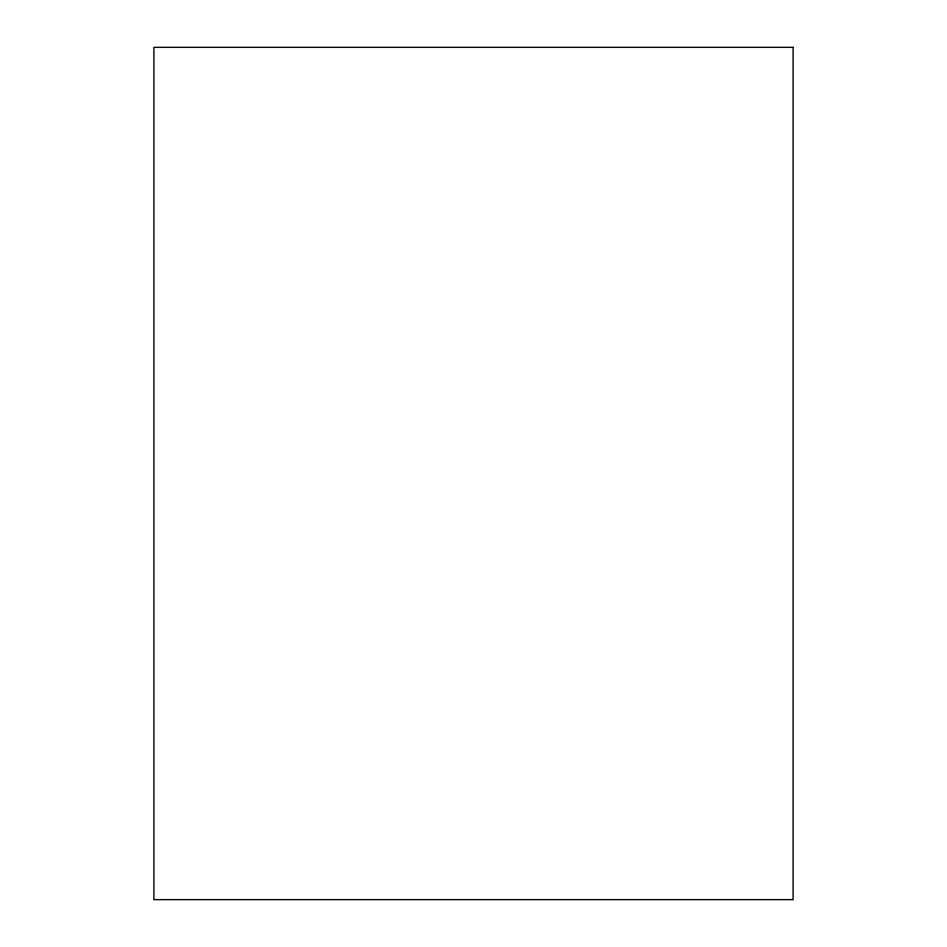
<?xml version="1.0" encoding="UTF-8"?>
<svg xmlns="http://www.w3.org/2000/svg" width="947" height="947" viewBox="0 0 947 947"><rect width="100%" height="100%" fill="white"/><g stroke="black" fill="none" stroke-linecap="round" stroke-linejoin="round"><path stroke-width="1.42" d="M793.113 47.35L153.888 47.35L153.888 899.65L793.113 899.65L793.113 47.35"/></g></svg>
